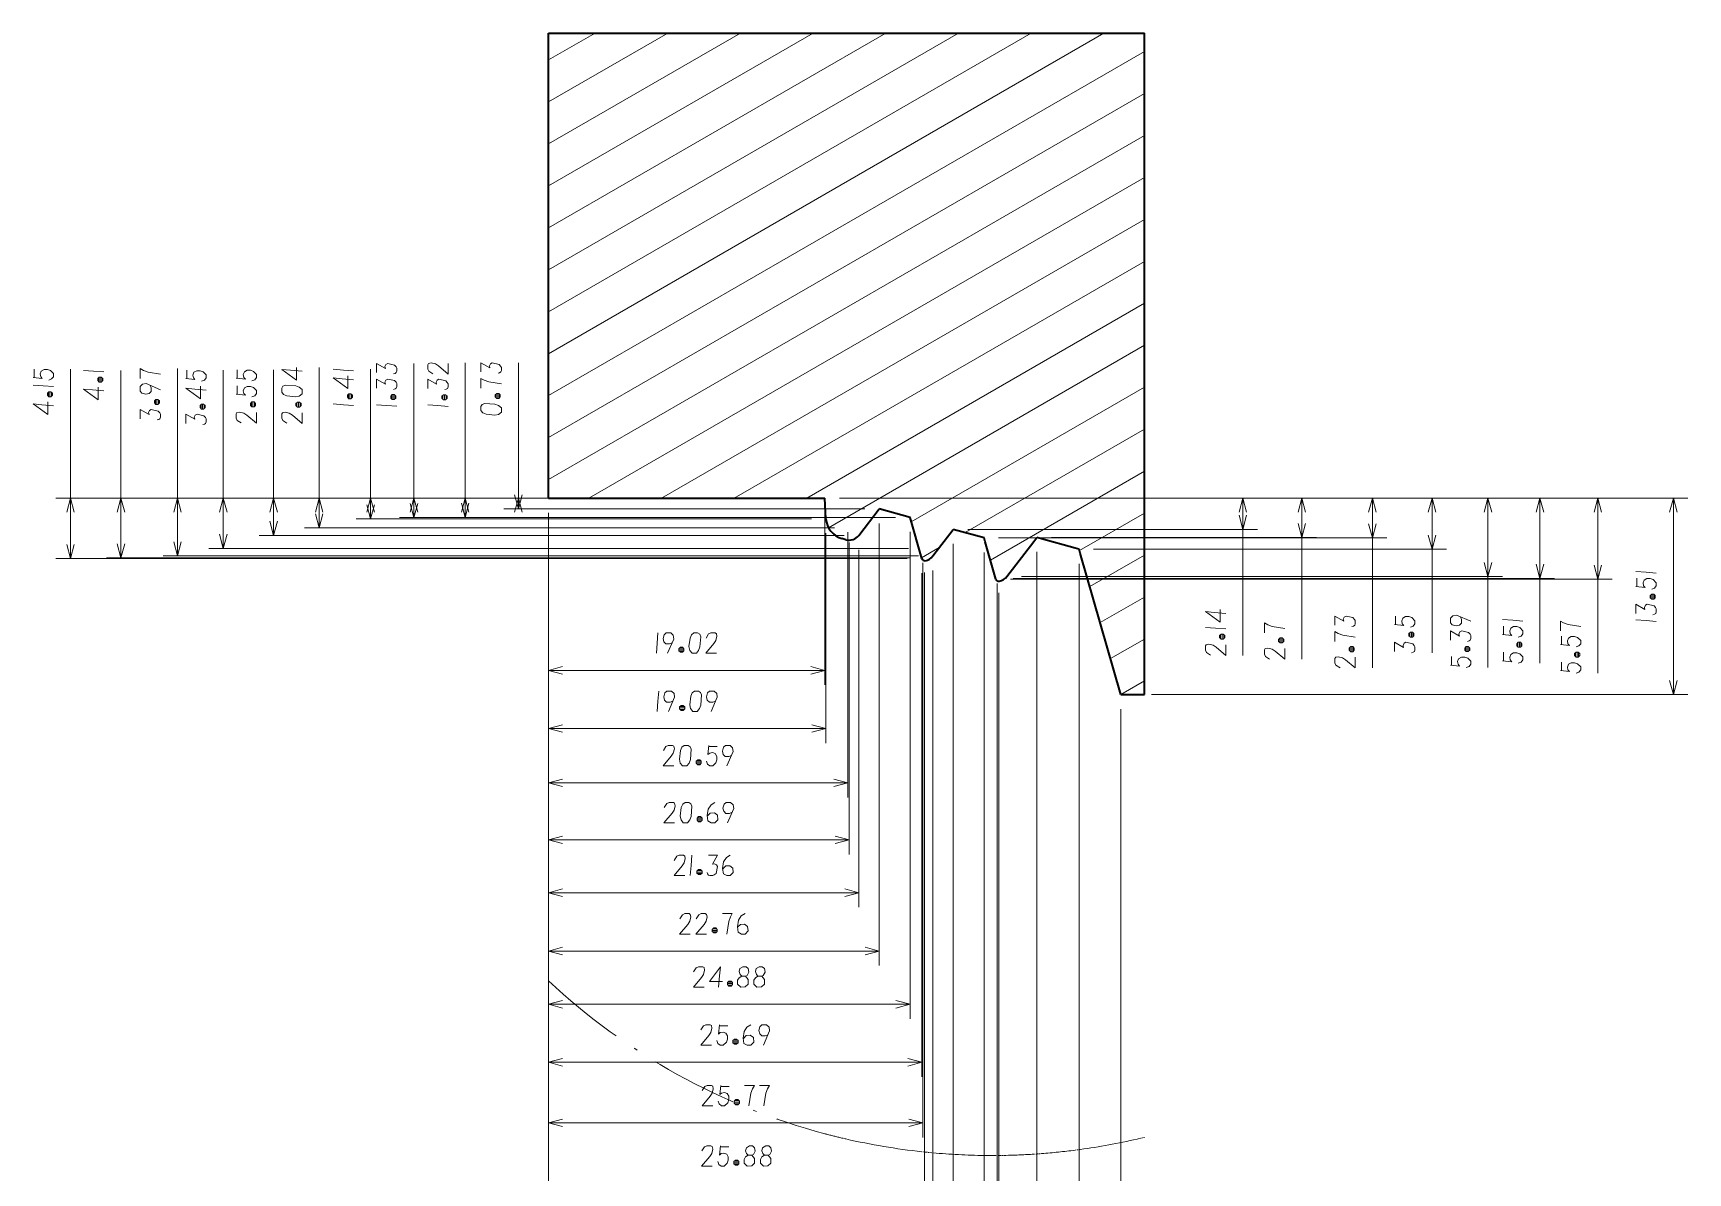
# Model space of a CAD drawing. Extents: x -214 to 8941, y -1198 to 2514.
# Drawn here: x 677.5 to 905.3, y -347.4 to -190.6 of the extents above; entities that cross this region are included whole.
import ezdxf

# ---------------------------------------------------------------- set-up
doc = ezdxf.new("R2010")
doc.units = 0
doc.linetypes.add('DASHDOT', pattern=[18.5, 12, -3, 0.5, -3])

msp = doc.modelspace()

# ---------------------------------------------------------------- linework, layer by layer
at = {"color": 7, "lineweight": 35}
for p, q in [((748.4536, -254.5832), (748.4536, -190.5832)), ((748.4536, -190.5832), (830.4536, -190.5832)), ((830.4536, -281.607), (830.4536, -190.5832)), ((748.4536, -254.5832), (786.4952, -254.5832)), ((786.643, -257.4032), (786.4952, -254.5832)), ((791.1654, -259.6924), (793.9685, -256.0393)), ((798.2042, -257.214), (793.9685, -256.0393)), ((799.8323, -262.892), (798.2042, -257.214)), ((801.3538, -262.5286), (804.1637, -258.8667)), ((808.3998, -260.0415), (804.1637, -258.8667)), ((789.3836, -260.2886), (788.8372, -260.1371)), ((808.5542, -260.5798), (808.3998, -260.0415)), ((810.028, -265.7194), (808.5542, -260.5798)), ((811.549, -265.356), (815.2615, -260.5179)), ((815.2615, -260.5179), (815.6715, -259.9789)), ((816.322, -260.163), (815.6715, -259.9789)), ((820.9276, -261.4402), (816.322, -260.163)), ((821.4673, -261.5899), (820.9276, -261.4402)), ((821.6216, -262.1282), (821.4673, -261.5899)), ((827.2071, -281.607), (821.6216, -262.1282)), ((827.2071, -281.607), (829.4536, -281.607)), ((829.4536, -281.607), (830.4536, -281.607))]:
    msp.add_line(p, q, dxfattribs=at)
at = {"color": 7, "lineweight": 13}
for p, q in [((748.4536, -234.6949), (824.8572, -190.5832)), ((748.4536, -228.9214), (814.8572, -190.5832)), ((748.4536, -223.1478), (804.8572, -190.5832)), ((748.4536, -217.3743), (794.8572, -190.5832)), ((748.4536, -211.6008), (784.8572, -190.5832)), ((748.4536, -205.8273), (774.8572, -190.5832)), ((748.4536, -200.0538), (764.8572, -190.5832)), ((748.4536, -194.2803), (754.8572, -190.5832)), ((748.4536, -240.4684), (830.4536, -193.1256)), ((748.4536, -246.2419), (830.4536, -198.8991)), ((748.4536, -252.0154), (830.4536, -204.6726)), ((754.0059, -254.5832), (830.4536, -210.4461)), ((764.0059, -254.5832), (830.4536, -216.2196)), ((774.0059, -254.5832), (830.4536, -221.9931)), ((784.0059, -254.5832), (830.4536, -227.7666)), ((786.983, -258.6378), (830.4536, -233.5401)), ((682.6804, -262.892), (682.6804, -236.8124)), ((697.4078, -262.5286), (697.4078, -236.7474)), ((716.8907, -258.6697), (716.8907, -236.5858)), ((729.9348, -257.2462), (729.9348, -236.0453)), ((736.9877, -257.214), (736.9877, -235.9628)), ((744.3159, -256.0393), (744.3159, -235.9547)), ((689.6146, -262.7817), (689.6146, -236.9944)), ((703.6974, -261.4815), (703.6974, -236.967)), ((710.6315, -259.6924), (710.6315, -236.9142)), ((723.978, -257.4032), (723.978, -236.8464)), ((798.381, -257.8307), (830.4536, -239.3137)), ((805.8005, -259.3206), (830.4536, -245.0872)), ((809.2737, -263.0889), (830.4536, -250.8607)), ((746.4536, -254.5832), (680.6804, -254.5832)), ((746.4536, -254.5832), (687.6146, -254.5832)), ((746.4536, -254.5832), (695.4078, -254.5832)), ((746.4536, -254.5832), (701.6974, -254.5832)), ((746.4536, -254.5832), (708.6315, -254.5832)), ((746.4536, -254.5832), (714.8907, -254.5832)), ((784.4952, -254.5832), (721.978, -254.5832)), ((745.8948, -254.5832), (727.9348, -254.5832)), ((746.4536, -254.5832), (734.9877, -254.5832)), ((746.4536, -254.5832), (742.3159, -254.5832)), ((788.4952, -254.5832), (846.0015, -254.5832)), ((788.4952, -254.5832), (863.828, -254.5832)), ((788.4952, -254.5832), (894.8497, -254.5832)), ((788.4952, -254.5832), (879.7321, -254.5832)), ((788.4952, -254.5832), (854.1263, -254.5832)), ((788.4952, -254.5832), (872.0422, -254.5832)), ((788.4952, -254.5832), (905.2531, -254.5832)), ((788.4952, -254.5832), (886.8976, -254.5832)), ((844.0015, -276.2101), (844.0015, -254.5832)), ((852.1263, -276.743), (852.1263, -254.5832)), ((861.828, -277.9409), (861.828, -254.5832)), ((870.0422, -275.8423), (870.0422, -254.5832)), ((877.7321, -277.8885), (877.7321, -254.5832)), ((884.8976, -277.2935), (884.8976, -254.5832)), ((892.8497, -278.6575), (892.8497, -254.5832)), ((903.2531, -281.607), (903.2531, -254.5832)), ((787.0802, -257.2462), (727.9348, -257.2462)), ((796.2042, -257.214), (734.9877, -257.214)), ((791.9685, -256.0393), (742.3159, -256.0393)), ((748.4536, -256.5832), (748.4536, -280.2671)), ((748.4536, -256.5832), (748.4536, -288.2745)), ((748.4536, -256.5832), (748.4536, -295.754)), ((748.4536, -256.5832), (748.4536, -303.5887)), ((748.4536, -256.5832), (748.4536, -310.8659)), ((748.4536, -256.5832), (748.4536, -318.8958)), ((748.4536, -256.5832), (748.4536, -326.2111)), ((748.4536, -256.5832), (748.4536, -334.2022)), ((748.4536, -256.5832), (748.4536, -350.8517)), ((748.4536, -256.5832), (748.4536, -342.5269)), ((748.4536, -256.5832), (748.4536, -359.8423)), ((748.4536, -256.5832), (748.4536, -369.9777)), ((748.4536, -256.5832), (748.4536, -379.4067)), ((748.4536, -256.5832), (748.4536, -395.9084)), ((748.4536, -256.5832), (748.4536, -388.8293)), ((748.4536, -256.5832), (748.4536, -404.3147)), ((748.4536, -256.5832), (748.4536, -412.4839)), ((748.4536, -256.5832), (748.4536, -421.1138)), ((748.4536, -256.5832), (748.4536, -429.3653)), ((786.4952, -256.5832), (786.4952, -280.2671)), ((821.5245, -261.7894), (830.4536, -256.6342)), ((787.8325, -258.6697), (714.8907, -258.6697)), ((784.643, -257.4032), (721.978, -257.4032)), ((786.643, -259.4032), (786.643, -288.2745)), ((789.6389, -259.2462), (789.6389, -295.754)), ((793.9685, -258.0393), (793.9685, -318.8958)), ((798.2042, -259.214), (798.2042, -326.2111)), ((806.1637, -258.8667), (846.0015, -258.8667)), ((797.9893, -261.4815), (701.6974, -261.4815)), ((789.1654, -259.6924), (708.6315, -259.6924)), ((789.8325, -260.6697), (789.8325, -303.5887)), ((791.1654, -261.6924), (791.1654, -310.8659)), ((799.8015, -262.7841), (802.2365, -261.3783)), ((804.1637, -260.8667), (804.1637, -369.9777)), ((810.3998, -260.0415), (863.828, -260.0415)), ((817.6715, -259.9789), (854.1263, -259.9789)), ((823.4673, -261.5899), (872.0422, -261.5899)), ((797.8323, -262.892), (680.6804, -262.892)), ((798.2169, -262.7817), (687.6146, -262.7817)), ((799.3538, -262.5286), (695.4078, -262.5286)), ((799.9893, -263.4815), (799.9893, -342.5269)), ((808.3998, -262.0415), (808.3998, -379.4067)), ((815.6715, -261.9789), (815.6715, -412.4839)), ((821.4673, -263.5899), (821.4673, -421.1138)), ((822.9449, -266.7428), (830.4536, -262.4077)), ((799.8323, -264.892), (799.8323, -334.2022)), ((800.2169, -264.7817), (800.2169, -350.8517)), ((801.3538, -264.5286), (801.3538, -359.8423)), ((810.1844, -266.309), (810.1844, -388.8293)), ((810.1844, -266.309), (810.1844, -404.3147)), ((812.028, -265.7194), (894.8497, -265.7194)), ((812.4125, -265.6091), (886.8976, -265.6091)), ((813.549, -265.356), (879.7321, -265.356)), ((810.4125, -267.6091), (810.4125, -395.9084)), ((824.3652, -271.6963), (830.4536, -268.1812)), ((825.7856, -276.6497), (830.4536, -273.9547)), ((748.4536, -278.2671), (786.4952, -278.2671)), ((827.206, -281.6031), (830.4536, -279.7282)), ((831.4536, -281.607), (905.2531, -281.607)), ((827.2071, -283.607), (827.2071, -429.3653)), ((748.4536, -286.2745), (786.643, -286.2745)), ((748.4536, -293.754), (789.6389, -293.754)), ((748.4536, -301.5887), (789.8325, -301.5887)), ((748.4536, -308.8659), (791.1654, -308.8659)), ((748.4536, -316.8958), (793.9685, -316.8958)), ((748.4536, -324.2111), (798.2042, -324.2111)), ((748.4536, -332.2022), (799.8323, -332.2022)), ((748.4536, -340.5269), (799.9893, -340.5269))]:
    msp.add_line(p, q, dxfattribs=at)
at = {"color": 7, "linetype": 'DASHDOT', "lineweight": 13, "ltscale": 0.003821}
msp.add_line((786.4952, -342.0292), (786.643, -342.0683), dxfattribs=at)
at = {"color": 7, "linetype": 'DASHDOT', "lineweight": 13, "ltscale": 0.014029}
msp.add_line((788.8372, -342.6175), (789.3836, -342.7451), dxfattribs=at)
at = {"color": 7, "linetype": 'DASHDOT', "lineweight": 13, "ltscale": 0.025684}
msp.add_line((829.4536, -342.7612), (830.4536, -342.5257), dxfattribs=at)
at = {"color": 7, "linetype": 'DASHDOT', "lineweight": 13, "ltscale": 0.0114}
msp.add_line((800.2858, -344.5548), (799.8323, -344.5069), dxfattribs=at)
at = {"color": 7, "linetype": 'DASHDOT', "lineweight": 13, "ltscale": 0.026825}
msp.add_line((800.2858, -344.5548), (801.3538, -344.6584), dxfattribs=at)
at = {"color": 7, "linetype": 'DASHDOT', "lineweight": 13, "ltscale": 0.003859}
msp.add_line((808.3998, -345.0197), (808.5542, -345.0214), dxfattribs=at)
at = {"color": 7, "linetype": 'DASHDOT', "lineweight": 13, "ltscale": 0.011341}
msp.add_line((810.4816, -345.02), (810.028, -345.0241), dxfattribs=at)
at = {"color": 7, "linetype": 'DASHDOT', "lineweight": 13, "ltscale": 0.02669}
msp.add_line((810.4816, -345.02), (811.549, -345.0014), dxfattribs=at)
at = {"color": 7, "linetype": 'DASHDOT', "lineweight": 13, "ltscale": 0.010274}
msp.add_line((815.6715, -344.8095), (815.2615, -344.8372), dxfattribs=at)
at = {"color": 7, "linetype": 'DASHDOT', "lineweight": 13, "ltscale": 0.016306}
msp.add_line((815.6715, -344.8095), (816.322, -344.7618), dxfattribs=at)
at = {"color": 7, "linetype": 'DASHDOT', "lineweight": 13, "ltscale": 0.01361}
msp.add_line((820.9276, -344.2869), (821.4673, -344.2154), dxfattribs=at)
at = {"color": 7, "linetype": 'DASHDOT', "lineweight": 13, "ltscale": 0.003895}
msp.add_line((821.4673, -344.2154), (821.6216, -344.1943), dxfattribs=at)
at = {"color": 7, "lineweight": 13}
for points in [[(677.6704, -237.9674), (677.6704, -236.8124)], [(695.0579, -237.5174), (693.3428, -237.2374), (692.7128, -236.9924), (692.2578, -236.7474), (692.2578, -238.1124)], [(714.5407, -237.1108), (712.9657, -236.9709), (711.7407, -236.8658), (713.7707, -238.3358), (713.7707, -236.5858)], [(727.1298, -237.4802), (727.3398, -237.4102), (727.5148, -237.3052), (727.5848, -237.0952), (727.5848, -236.6752), (727.4797, -236.5002), (727.2698, -236.2552), (726.3248, -236.0452), (726.0798, -236.1852), (725.9398, -236.4652), (726.0098, -236.7452), (724.7847, -236.0452), (724.7847, -237.3052)], [(734.6377, -236.0328), (734.6377, -237.5028), (733.3077, -236.3828), (732.8877, -236.1028), (732.2927, -235.9628), (731.9427, -236.0328), (731.8376, -236.2078), (731.8376, -236.8028), (731.9777, -237.1178), (732.5377, -237.4678)], [(741.5109, -237.3897), (741.7209, -237.3197), (741.8959, -237.2147), (741.9659, -237.0047), (741.9659, -236.5847), (741.8608, -236.4097), (741.6509, -236.1647), (740.7059, -235.9547), (740.4609, -236.0947), (740.3209, -236.3747), (740.3909, -236.6547), (739.1658, -235.9547), (739.1658, -237.2147)], [(679.7004, -238.3174), (680.0854, -238.1774), (680.3304, -237.8624), (680.3304, -237.4424), (679.9104, -237.0224), (679.4904, -236.8824), (679.0354, -236.8824), (678.6504, -237.0924), (678.5104, -237.4774), (678.5804, -237.8624), (678.7904, -238.1074), (677.5304, -237.9674)], [(677.5304, -239.0174), (678.9304, -239.1224), (680.3304, -239.2274)], [(684.4645, -236.9944), (685.8646, -237.0994), (687.2646, -237.2044)], [(686.5646, -238.5344), (686.5646, -237.9744)], [(686.7745, -237.9044), (686.7745, -238.6044)], [(686.9846, -238.5344), (686.9846, -237.9744)], [(693.6229, -239.0224), (693.7628, -239.4074), (693.7628, -239.8974), (693.4828, -240.1774), (693.0278, -240.2824), (692.5028, -240.1424), (692.2578, -239.8624), (692.2578, -239.2324), (692.5728, -238.8824), (693.0978, -238.8124), (695.0579, -239.6524)], [(700.7174, -238.472), (701.1024, -238.332), (701.3474, -238.017), (701.3474, -237.597), (700.9274, -237.177), (700.5074, -237.037), (700.0524, -237.037), (699.6674, -237.247), (699.5274, -237.632), (699.5974, -238.017), (699.8074, -238.262), (698.5474, -238.122)], [(698.6874, -238.122), (698.6874, -236.967)], [(707.6516, -238.4192), (708.0365, -238.2792), (708.2816, -237.9642), (708.2816, -237.5442), (707.8615, -237.1242), (707.4415, -236.9842), (706.9865, -236.9842), (706.6016, -237.1942), (706.4615, -237.5792), (706.5316, -237.9642), (706.7415, -238.2092), (705.4815, -238.0692)], [(705.6215, -238.0692), (705.6215, -236.9142)], [(718.8279, -236.8463), (720.228, -236.9513), (721.628, -237.0563)], [(721.628, -238.2813), (720.053, -238.1414), (718.8279, -238.0363), (720.858, -239.5063), (720.858, -237.7563)], [(727.1298, -239.6152), (727.3398, -239.5453), (727.5148, -239.4402), (727.5848, -239.2303), (727.5848, -238.8102), (727.4797, -238.6353), (727.2698, -238.3903), (726.3248, -238.1802), (726.0798, -238.3203), (725.9398, -238.6003), (726.0098, -238.8802), (724.7847, -238.1802), (724.7847, -239.4402)], [(734.1827, -239.6378), (734.3927, -239.5678), (734.5677, -239.4628), (734.6377, -239.2528), (734.6377, -238.8328), (734.5327, -238.6578), (734.3227, -238.4128), (733.3777, -238.2028), (733.1327, -238.3428), (732.9927, -238.6228), (733.0627, -238.9028), (731.8376, -238.2028), (731.8376, -239.4628)], [(741.9659, -238.8597), (740.2509, -238.5797), (739.6208, -238.3347), (739.1658, -238.0897), (739.1658, -239.4547)], [(680.3304, -241.8524), (678.7554, -241.7124), (677.5304, -241.6074), (679.5604, -243.0774), (679.5604, -241.3274)], [(679.6304, -240.5574), (679.6304, -239.9974)], [(679.8405, -239.9274), (679.8405, -240.6274)], [(680.0504, -240.5574), (680.0504, -239.9974)], [(687.2646, -239.8294), (685.6896, -239.6894), (684.4645, -239.5844), (686.4946, -241.0544), (686.4946, -239.3044)], [(694.3578, -241.6124), (694.3578, -241.0524)], [(694.5678, -240.9824), (694.5678, -241.6824)], [(694.7778, -241.6124), (694.7778, -241.0524)], [(701.3474, -239.697), (699.7724, -239.557), (698.5474, -239.452), (700.5774, -240.922), (700.5774, -239.172)], [(707.6516, -240.6242), (708.0365, -240.4842), (708.2816, -240.1692), (708.2816, -239.7492), (707.8615, -239.3292), (707.4415, -239.1892), (706.9865, -239.1892), (706.6016, -239.3992), (706.4615, -239.7842), (706.5316, -240.1692), (706.7415, -240.4142), (705.4815, -240.2742)], [(705.6215, -240.2742), (705.6215, -239.1192)], [(707.7915, -241.3242), (707.7915, -242.0242)], [(714.0507, -241.3459), (714.0507, -242.0459)], [(720.928, -240.8363), (720.928, -240.2763)], [(721.1379, -240.2063), (721.1379, -240.9063)], [(721.348, -240.8363), (721.348, -240.2763)], [(726.8848, -240.9453), (726.8848, -240.3853)], [(727.0947, -240.3152), (727.0947, -241.0153)], [(727.3047, -240.9453), (727.3047, -240.3853)], [(733.9377, -240.9678), (733.9377, -240.4078)], [(734.1476, -240.3378), (734.1476, -241.0378)], [(734.3577, -240.9678), (734.3577, -240.4078)], [(741.2659, -240.7847), (741.2659, -240.2247)], [(741.4758, -240.1547), (741.4758, -240.8547)], [(741.6859, -240.7847), (741.6859, -240.2247)], [(694.6028, -243.8174), (694.8129, -243.7474), (694.9879, -243.6424), (695.0579, -243.4324), (695.0579, -243.0124), (694.9528, -242.8374), (694.7429, -242.5924), (693.7979, -242.3824), (693.5529, -242.5224), (693.4128, -242.8024), (693.4828, -243.0824), (692.2578, -242.3824), (692.2578, -243.6424)], [(700.8924, -244.457), (701.1024, -244.387), (701.2774, -244.282), (701.3474, -244.072), (701.3474, -243.652), (701.2424, -243.477), (701.0324, -243.232), (700.0874, -243.022), (699.8424, -243.162), (699.7024, -243.442), (699.7724, -243.722), (698.5474, -243.022), (698.5474, -244.282)], [(700.6474, -242.252), (700.6474, -241.692)], [(700.8574, -241.622), (700.8574, -242.322)], [(701.0674, -242.252), (701.0674, -241.692)], [(708.2816, -242.7942), (708.2816, -244.2642), (706.9515, -243.1442), (706.5316, -242.8642), (705.9365, -242.7242), (705.5865, -242.7942), (705.4815, -242.9692), (705.4815, -243.5642), (705.6215, -243.8792), (706.1815, -244.2292)], [(707.5815, -241.9542), (707.5815, -241.3942)], [(708.0015, -241.9542), (708.0015, -241.3942)], [(714.5407, -242.8159), (714.5407, -244.2859), (713.2107, -243.1659), (712.7907, -242.8859), (712.1957, -242.7459), (711.8457, -242.8159), (711.7407, -242.9909), (711.7407, -243.5859), (711.8807, -243.9009), (712.4407, -244.2509)], [(713.8407, -241.9759), (713.8407, -241.4159)], [(714.2607, -241.9759), (714.2607, -241.4159)], [(718.8279, -241.6064), (720.228, -241.7113), (721.628, -241.8163)], [(724.7847, -241.7153), (726.1848, -241.8203), (727.5848, -241.9253)], [(731.8376, -241.7378), (733.2377, -241.8428), (734.6377, -241.9478)], [(683.1981, -256.515), (682.6804, -254.5832), (682.1628, -256.515)], [(690.1322, -256.515), (689.6146, -254.5832), (689.0969, -256.515)], [(697.9255, -256.515), (697.4078, -254.5832), (696.8902, -256.515)], [(704.215, -256.515), (703.6974, -254.5832), (703.1797, -256.515)], [(711.1492, -256.515), (710.6315, -254.5832), (710.1139, -256.515)], [(717.4083, -256.515), (716.8907, -254.5832), (716.373, -256.515)], [(724.4956, -256.515), (723.978, -254.5832), (723.4603, -256.515)], [(730.4524, -256.515), (729.9348, -254.5832), (729.4171, -256.515)], [(737.5053, -256.515), (736.9877, -254.5832), (736.47, -256.515)], [(743.7982, -254.1075), (744.3159, -256.0393), (744.8335, -254.1075)], [(744.8335, -256.515), (744.3159, -254.5832), (743.7982, -256.515)], [(844.5191, -256.515), (844.0015, -254.5832), (843.4838, -256.515)], [(852.6439, -256.515), (852.1263, -254.5832), (851.6086, -256.515)], [(862.3456, -256.515), (861.828, -254.5832), (861.3104, -256.515)], [(870.5598, -256.515), (870.0422, -254.5832), (869.5245, -256.515)], [(878.2497, -256.515), (877.7321, -254.5832), (877.2144, -256.515)], [(885.4153, -256.515), (884.8976, -254.5832), (884.38, -256.515)], [(893.3673, -256.515), (892.8497, -254.5832), (892.332, -256.515)], [(903.7707, -256.515), (903.2531, -254.5832), (902.7354, -256.515)], [(716.373, -256.7378), (716.8907, -258.6697), (717.4083, -256.7378)], [(723.4603, -255.4713), (723.978, -257.4032), (724.4956, -255.4713)], [(729.4171, -255.3143), (729.9348, -257.2462), (730.4524, -255.3143)], [(736.47, -255.2821), (736.9877, -257.214), (737.5053, -255.2821)], [(843.4838, -256.9348), (844.0015, -258.8667), (844.5191, -256.9348)], [(703.1797, -259.5497), (703.6974, -261.4815), (704.215, -259.5497)], [(710.1139, -257.7606), (710.6315, -259.6924), (711.1492, -257.7606)], [(851.6086, -258.0471), (852.1263, -259.9789), (852.6439, -258.0471)], [(861.3104, -258.1096), (861.828, -260.0415), (862.3456, -258.1096)], [(682.1628, -260.9601), (682.6804, -262.892), (683.1981, -260.9601)], [(689.0969, -260.8499), (689.6146, -262.7817), (690.1322, -260.8499)], [(696.8902, -260.5967), (697.4078, -262.5286), (697.9255, -260.5967)], [(869.5245, -259.6581), (870.0422, -261.5899), (870.5598, -259.6581)], [(877.2144, -263.4242), (877.7321, -265.356), (878.2497, -263.4242)], [(884.38, -263.6773), (884.8976, -265.6091), (885.4153, -263.6773)], [(892.332, -263.7875), (892.8497, -265.7194), (893.3673, -263.7875)], [(898.103, -264.6651), (899.5031, -264.7701), (900.9031, -264.8751)], [(900.2731, -267.0801), (900.6581, -266.9401), (900.9031, -266.6251), (900.9031, -266.2051), (900.483, -265.7851), (900.063, -265.6451), (899.608, -265.6451), (899.223, -265.8551), (899.0831, -266.2401), (899.1531, -266.6251), (899.363, -266.8701), (898.103, -266.7301)], [(898.243, -266.7301), (898.243, -265.5751)], [(900.2031, -268.4101), (900.2031, -267.8501)], [(900.4131, -267.7801), (900.4131, -268.4801)], [(900.623, -268.4101), (900.623, -267.8501)], [(841.6515, -270.4352), (840.0765, -270.2952), (838.8514, -270.1902), (840.8815, -271.6602), (840.8815, -269.9102)], [(859.023, -272.2359), (859.233, -272.166), (859.408, -272.0609), (859.478, -271.851), (859.478, -271.4309), (859.373, -271.256), (859.163, -271.011), (858.218, -270.8009), (857.973, -270.9409), (857.833, -271.2209), (857.903, -271.5009), (856.678, -270.8009), (856.678, -272.0609)], [(867.0622, -272.3073), (867.4471, -272.1673), (867.6922, -271.8523), (867.6922, -271.4323), (867.2722, -271.0123), (866.8522, -270.8723), (866.3972, -270.8723), (866.0122, -271.0823), (865.8722, -271.4673), (865.9422, -271.8523), (866.1522, -272.0973), (864.8922, -271.9573)], [(865.0322, -271.9573), (865.0322, -270.8023)], [(873.947, -270.8885), (874.087, -271.2736), (874.087, -271.7635), (873.8071, -272.0435), (873.3521, -272.1486), (872.827, -272.0085), (872.582, -271.7285), (872.582, -271.0985), (872.897, -270.7485), (873.4221, -270.6786), (875.3821, -271.5186)], [(900.4481, -270.6151), (900.6581, -270.5451), (900.8331, -270.4401), (900.9031, -270.2301), (900.9031, -269.8101), (900.798, -269.6351), (900.5881, -269.3901), (899.6431, -269.1801), (899.3981, -269.3201), (899.2581, -269.6001), (899.3281, -269.8801), (898.103, -269.1801), (898.103, -270.4401)], [(763.5194, -273.1171), (763.4144, -274.5171), (763.3094, -275.9171)], [(765.4794, -274.4821), (765.0944, -274.6221), (764.6044, -274.6221), (764.3244, -274.3421), (764.2194, -273.8871), (764.3594, -273.3621), (764.6394, -273.1171), (765.2694, -273.1171), (765.6194, -273.4321), (765.6894, -273.9571), (764.8494, -275.9171)], [(771.5694, -275.9171), (770.0994, -275.9171), (771.2194, -274.5871), (771.4994, -274.1671), (771.6394, -273.5721), (771.5694, -273.2221), (771.3944, -273.1171), (770.7994, -273.1171), (770.4844, -273.2571), (770.1344, -273.8171)], [(838.8514, -272.3602), (840.2515, -272.4651), (841.6515, -272.5702)], [(849.7763, -272.508), (848.0613, -272.228), (847.4313, -271.983), (846.9763, -271.738), (846.9763, -273.103)], [(859.478, -273.706), (857.763, -273.426), (857.133, -273.1809), (856.678, -272.9359), (856.678, -274.301)], [(866.9922, -273.6373), (866.9922, -273.0773)], [(867.2021, -273.0073), (867.2021, -273.7073)], [(867.4122, -273.6373), (867.4122, -273.0773)], [(874.9271, -274.2835), (875.1371, -274.2136), (875.3121, -274.1086), (875.3821, -273.8986), (875.3821, -273.4785), (875.277, -273.3036), (875.0671, -273.0586), (874.1221, -272.8485), (873.8771, -272.9886), (873.7371, -273.2686), (873.8071, -273.5486), (872.582, -272.8485), (872.582, -274.1086)], [(879.7477, -271.2736), (881.1476, -271.3785), (882.5476, -271.4836)], [(881.9177, -273.6885), (882.3026, -273.5486), (882.5476, -273.2336), (882.5476, -272.8135), (882.1276, -272.3936), (881.7076, -272.2535), (881.2526, -272.2535), (880.8677, -272.4636), (880.7277, -272.8485), (880.7976, -273.2336), (881.0076, -273.4785), (879.7477, -273.3386)], [(879.8876, -273.3386), (879.8876, -272.1836)], [(890.4996, -272.2525), (888.7847, -271.9725), (888.1547, -271.7275), (887.6997, -271.4825), (887.6997, -272.8475)], [(898.103, -271.3151), (899.5031, -271.4201), (900.9031, -271.5251)], [(767.0894, -275.4271), (766.3894, -275.4271)], [(766.4594, -275.2171), (767.0194, -275.2171)], [(841.6515, -274.7401), (841.6515, -276.2101), (840.3215, -275.0901), (839.9015, -274.8102), (839.3065, -274.6702), (838.9565, -274.7401), (838.8514, -274.9152), (838.8514, -275.5102), (838.9915, -275.8252), (839.5515, -276.1751)], [(840.9515, -273.9001), (840.9515, -273.3401)], [(841.1615, -273.2701), (841.1615, -273.9702)], [(841.3715, -273.9001), (841.3715, -273.3401)], [(849.7763, -275.273), (849.7763, -276.743), (848.4463, -275.623), (848.0263, -275.343), (847.4313, -275.203), (847.0813, -275.273), (846.9763, -275.448), (846.9763, -276.043), (847.1163, -276.358), (847.6763, -276.708)], [(849.0763, -274.433), (849.0763, -273.873)], [(849.2863, -273.803), (849.2863, -274.503)], [(849.4963, -274.433), (849.4963, -273.873)], [(858.778, -275.631), (858.778, -275.071)], [(858.988, -275.0009), (858.988, -275.701)], [(859.198, -275.631), (859.198, -275.071)], [(867.2372, -275.8423), (867.4471, -275.7723), (867.6222, -275.6673), (867.6922, -275.4573), (867.6922, -275.0373), (867.5872, -274.8623), (867.3772, -274.6173), (866.4322, -274.4073), (866.1872, -274.5473), (866.0472, -274.8273), (866.1172, -275.1073), (864.8922, -274.4073), (864.8922, -275.6673)], [(874.6821, -275.6136), (874.6821, -275.0536)], [(874.8921, -274.9836), (874.8921, -275.6836)], [(875.1021, -275.6136), (875.1021, -275.0536)], [(881.8477, -275.0186), (881.8477, -274.4586)], [(882.0576, -274.3885), (882.0576, -275.0886)], [(882.2676, -275.0186), (882.2676, -274.4586)], [(889.8697, -275.0525), (890.2546, -274.9125), (890.4996, -274.5975), (890.4996, -274.1775), (890.0797, -273.7575), (889.6597, -273.6175), (889.2047, -273.6175), (888.8197, -273.8275), (888.6797, -274.2125), (888.7496, -274.5975), (888.9597, -274.8425), (887.6997, -274.7025)], [(887.8397, -274.7025), (887.8397, -273.5475)], [(750.3854, -277.7495), (748.4536, -278.2671), (750.3854, -278.7847)], [(766.4594, -275.6371), (767.0194, -275.6371)], [(784.5634, -278.7847), (786.4952, -278.2671), (784.5634, -277.7495)], [(859.478, -276.4709), (859.478, -277.9409), (858.148, -276.821), (857.728, -276.541), (857.133, -276.401), (856.783, -276.4709), (856.678, -276.646), (856.678, -277.241), (856.818, -277.556), (857.378, -277.9059)], [(874.7521, -277.8885), (875.1371, -277.7486), (875.3821, -277.4336), (875.3821, -277.0135), (874.962, -276.5936), (874.5421, -276.4536), (874.087, -276.4536), (873.702, -276.6636), (873.5621, -277.0486), (873.6321, -277.4336), (873.842, -277.6786), (872.582, -277.5386)], [(872.722, -277.5386), (872.722, -276.3836)], [(881.9177, -277.2935), (882.3026, -277.1536), (882.5476, -276.8386), (882.5476, -276.4185), (882.1276, -275.9986), (881.7076, -275.8586), (881.2526, -275.8586), (880.8677, -276.0686), (880.7277, -276.4536), (880.7976, -276.8386), (881.0076, -277.0836), (879.7477, -276.9436)], [(879.8876, -276.9436), (879.8876, -275.7886)], [(889.8697, -278.6575), (890.2546, -278.5175), (890.4996, -278.2025), (890.4996, -277.7825), (890.0797, -277.3625), (889.6597, -277.2225), (889.2047, -277.2225), (888.8197, -277.4325), (888.6797, -277.8175), (888.7496, -278.2025), (888.9597, -278.4475), (887.6997, -278.3075)], [(887.8397, -278.3075), (887.8397, -277.1525)], [(889.7997, -276.3825), (889.7997, -275.8225)], [(890.0096, -275.7525), (890.0096, -276.4525)], [(890.2197, -276.3825), (890.2197, -275.8225)], [(902.7354, -279.6752), (903.2531, -281.607), (903.7707, -279.6752)], [(763.6283, -281.1245), (763.5233, -282.5245), (763.4183, -283.9245)], [(765.5883, -282.4895), (765.2033, -282.6295), (764.7133, -282.6295), (764.4333, -282.3495), (764.3283, -281.8945), (764.4683, -281.3695), (764.7483, -281.1245), (765.3783, -281.1245), (765.7283, -281.4395), (765.7983, -281.9645), (764.9583, -283.9245)], [(771.4683, -282.4895), (771.0833, -282.6295), (770.5933, -282.6295), (770.3133, -282.3495), (770.2083, -281.8945), (770.3483, -281.3695), (770.6283, -281.1245), (771.2583, -281.1245), (771.6083, -281.4395), (771.6783, -281.9645), (770.8383, -283.9245)], [(767.1983, -283.4345), (766.4983, -283.4345)], [(766.5683, -283.2245), (767.1283, -283.2245)], [(766.5683, -283.6445), (767.1283, -283.6445)], [(750.3854, -285.7569), (748.4536, -286.2745), (750.3854, -286.7922)], [(784.7112, -286.7922), (786.643, -286.2745), (784.7112, -285.7569)], [(765.7037, -291.404), (764.2337, -291.404), (765.3537, -290.074), (765.6337, -289.654), (765.7737, -289.059), (765.7037, -288.709), (765.5287, -288.604), (764.9337, -288.604), (764.6187, -288.744), (764.2687, -289.304)], [(770.1837, -290.774), (770.3237, -291.159), (770.6387, -291.404), (771.0587, -291.404), (771.4787, -290.984), (771.6187, -290.564), (771.6187, -290.109), (771.4088, -289.724), (771.0237, -289.584), (770.6387, -289.654), (770.3937, -289.864), (770.5338, -288.604)], [(770.5338, -288.744), (771.6887, -288.744)], [(773.6487, -289.969), (773.2637, -290.109), (772.7737, -290.109), (772.4937, -289.829), (772.3887, -289.374), (772.5287, -288.849), (772.8087, -288.604), (773.4387, -288.604), (773.7887, -288.919), (773.8587, -289.444), (773.0187, -291.404)], [(769.4837, -290.914), (768.7838, -290.914)], [(768.8537, -290.704), (769.4137, -290.704)], [(768.8537, -291.124), (769.4137, -291.124)], [(750.3854, -293.2364), (748.4536, -293.754), (750.3854, -294.2716)], [(787.707, -294.2716), (789.6389, -293.754), (787.707, -293.2364)], [(765.8181, -299.2387), (764.348, -299.2387), (765.4681, -297.9087), (765.748, -297.4887), (765.8881, -296.8937), (765.8181, -296.5437), (765.6431, -296.4387), (765.048, -296.4387), (764.733, -296.5787), (764.3831, -297.1387)], [(771.348, -296.4387), (770.8231, -296.7537), (770.438, -297.3487), (770.298, -298.2587), (770.4031, -298.9937), (770.858, -299.2387), (771.348, -299.2387), (771.7681, -298.8187), (771.6981, -298.1887), (771.2781, -297.8737), (770.718, -297.9087), (770.3331, -298.2937)], [(773.728, -297.8037), (773.343, -297.9437), (772.853, -297.9437), (772.5731, -297.6637), (772.468, -297.2087), (772.608, -296.6837), (772.8881, -296.4387), (773.5181, -296.4387), (773.868, -296.7537), (773.938, -297.2787), (773.098, -299.2387)], [(769.598, -298.7487), (768.8981, -298.7487)], [(768.968, -298.5387), (769.5281, -298.5387)], [(768.968, -298.9587), (769.5281, -298.9587)], [(750.3854, -301.0711), (748.4536, -301.5887), (750.3854, -302.1064)], [(787.9007, -302.1064), (789.8325, -301.5887), (787.9007, -301.0711)], [(767.202, -306.5159), (765.732, -306.5159), (766.852, -305.1859), (767.132, -304.7659), (767.272, -304.1709), (767.202, -303.8209), (767.027, -303.7159), (766.4319, -303.7159), (766.1169, -303.8559), (765.767, -304.4159)], [(768.1819, -303.7159), (768.077, -305.1159), (767.972, -306.5159)], [(770.282, -306.0609), (770.352, -306.2709), (770.457, -306.4459), (770.667, -306.5159), (771.087, -306.5159), (771.262, -306.4109), (771.507, -306.2009), (771.717, -305.2559), (771.577, -305.0109), (771.297, -304.8709), (771.017, -304.9409), (771.717, -303.7159), (770.457, -303.7159)], [(773.467, -303.7159), (772.942, -304.0309), (772.5569, -304.6259), (772.417, -305.5359), (772.522, -306.2709), (772.977, -306.5159), (773.467, -306.5159), (773.887, -306.0959), (773.817, -305.4659), (773.397, -305.1509), (772.837, -305.1859), (772.452, -305.5709)], [(769.582, -306.0259), (768.882, -306.0259)], [(768.952, -305.8159), (769.512, -305.8159)], [(768.952, -306.2359), (769.512, -306.2359)], [(750.3854, -308.3483), (748.4536, -308.8659), (750.3854, -309.3835)], [(789.2335, -309.3835), (791.1654, -308.8659), (789.2335, -308.3483)], [(767.9735, -314.5458), (766.5035, -314.5458), (767.6235, -313.2158), (767.9035, -312.7958), (768.0435, -312.2008), (767.9735, -311.8508), (767.7985, -311.7458), (767.2036, -311.7458), (766.8885, -311.8858), (766.5385, -312.4458)], [(770.2135, -314.5458), (768.7435, -314.5458), (769.8635, -313.2158), (770.1436, -312.7958), (770.2835, -312.2008), (770.2135, -311.8508), (770.0385, -311.7458), (769.4435, -311.7458), (769.1285, -311.8858), (768.7785, -312.4458)], [(772.9785, -314.5458), (773.2585, -312.8308), (773.5035, -312.2008), (773.7485, -311.7458), (772.3835, -311.7458)], [(775.4985, -311.7458), (774.9735, -312.0608), (774.5885, -312.6558), (774.4485, -313.5658), (774.5535, -314.3008), (775.0085, -314.5458), (775.4985, -314.5458), (775.9185, -314.1258), (775.8485, -313.4958), (775.4285, -313.1808), (774.8685, -313.2158), (774.4835, -313.6008)], [(771.6835, -314.0558), (770.9835, -314.0558)], [(771.0535, -313.8458), (771.6135, -313.8458)], [(750.3854, -316.3782), (748.4536, -316.8958), (750.3854, -317.4135)], [(771.0535, -314.2658), (771.6135, -314.2658)], [(792.0366, -317.4135), (793.9685, -316.8958), (792.0366, -316.3782)], [(769.8639, -321.8611), (768.3939, -321.8611), (769.5139, -320.5311), (769.7939, -320.1111), (769.9339, -319.5161), (769.8639, -319.166), (769.6889, -319.0611), (769.0939, -319.0611), (768.7789, -319.201), (768.4289, -319.761)], [(771.8589, -321.8611), (771.9989, -320.2861), (772.1039, -319.0611), (770.6339, -321.0911), (772.3839, -321.0911)], [(775.5689, -320.356), (775.7789, -320.2511), (776.0239, -319.7961), (775.9189, -319.3061), (775.6389, -319.0611), (775.2189, -319.0611), (774.7989, -319.3061), (774.6939, -319.7261), (774.8339, -320.1111), (775.0439, -320.356)], [(777.8089, -320.356), (778.0189, -320.2511), (778.2639, -319.7961), (778.1589, -319.3061), (777.8789, -319.0611), (777.4589, -319.0611), (777.0389, -319.3061), (776.9339, -319.7261), (777.0739, -320.1111), (777.2839, -320.356)], [(773.7839, -321.3711), (773.0839, -321.3711)], [(773.1539, -321.1611), (773.7139, -321.1611)], [(773.1539, -321.5811), (773.7139, -321.5811)], [(750.3854, -323.6935), (748.4536, -324.2111), (750.3854, -324.7287)], [(796.2723, -324.7287), (798.2042, -324.2111), (796.2723, -323.6935)], [(770.8705, -329.8522), (769.4005, -329.8522), (770.5204, -328.5222), (770.8005, -328.1022), (770.9404, -327.5072), (770.8705, -327.1572), (770.6954, -327.0522), (770.1005, -327.0522), (769.7855, -327.1922), (769.4355, -327.7522)], [(771.6404, -329.2222), (771.7805, -329.6072), (772.0955, -329.8522), (772.5154, -329.8522), (772.9355, -329.4322), (773.0754, -329.0122), (773.0754, -328.5572), (772.8655, -328.1722), (772.4805, -328.0322), (772.0955, -328.1022), (771.8505, -328.3122), (771.9905, -327.0522)], [(771.9905, -327.1922), (773.1454, -327.1922)], [(776.2955, -327.0522), (775.7704, -327.3672), (775.3854, -327.9622), (775.2455, -328.8722), (775.3505, -329.6072), (775.8055, -329.8522), (776.2955, -329.8522), (776.7155, -329.4322), (776.6454, -328.8022), (776.2255, -328.4872), (775.6655, -328.5222), (775.2805, -328.9072)], [(778.6755, -328.4172), (778.2905, -328.5572), (777.8005, -328.5572), (777.5204, -328.2772), (777.4155, -327.8222), (777.5555, -327.2972), (777.8354, -327.0522), (778.4655, -327.0522), (778.8154, -327.3672), (778.8854, -327.8922), (778.0455, -329.8522)], [(774.5455, -329.3622), (773.8455, -329.3622)], [(773.9155, -329.1522), (774.4755, -329.1522)], [(773.9155, -329.5722), (774.4755, -329.5722)], [(750.3854, -331.6846), (748.4536, -332.2022), (750.3854, -332.7198)], [(797.9005, -332.7198), (799.8323, -332.2022), (797.9005, -331.6846)], [(771.0539, -338.1769), (769.5839, -338.1769), (770.7039, -336.8469), (770.9839, -336.4269), (771.1239, -335.8319), (771.0539, -335.4819), (770.8789, -335.3769), (770.2839, -335.3769), (769.9689, -335.5169), (769.6189, -336.0769)], [(771.8239, -337.5469), (771.9639, -337.9319), (772.2789, -338.1769), (772.6989, -338.1769), (773.1189, -337.7569), (773.2589, -337.3369), (773.2589, -336.8819), (773.0489, -336.4969), (772.6639, -336.3569), (772.2789, -336.4269), (772.0339, -336.6369), (772.1739, -335.3769)], [(772.1739, -335.5169), (773.3289, -335.5169)], [(776.0239, -338.1769), (776.3039, -336.4619), (776.5489, -335.8319), (776.7939, -335.3769), (775.4289, -335.3769)], [(778.0889, -338.1769), (778.3689, -336.4619), (778.6139, -335.8319), (778.8589, -335.3769), (777.4939, -335.3769)], [(774.7289, -337.6869), (774.0289, -337.6869)], [(774.0989, -337.4769), (774.6589, -337.4769)], [(774.0989, -337.8969), (774.6589, -337.8969)], [(750.3854, -340.0093), (748.4536, -340.5269), (750.3854, -341.0446)], [(798.0574, -341.0446), (799.9893, -340.5269), (798.0574, -340.0093)], [(770.9927, -346.5016), (769.5227, -346.5016), (770.6427, -345.1717), (770.9227, -344.7516), (771.0627, -344.1566), (770.9927, -343.8066), (770.8177, -343.7017), (770.2227, -343.7017), (769.9077, -343.8416), (769.5577, -344.4016)], [(771.7627, -345.8716), (771.9027, -346.2567), (772.2177, -346.5016), (772.6377, -346.5016), (773.0577, -346.0817), (773.1977, -345.6617), (773.1977, -345.2067), (772.9877, -344.8217), (772.6027, -344.6816), (772.2177, -344.7516), (771.9727, -344.9616), (772.1127, -343.7017)], [(772.1127, -343.8416), (773.2677, -343.8416)], [(776.4527, -344.9966), (776.6627, -344.8917), (776.9077, -344.4366), (776.8027, -343.9467), (776.5227, -343.7017), (776.1027, -343.7017), (775.6827, -343.9467), (775.5777, -344.3667), (775.7177, -344.7516), (775.9277, -344.9966)], [(778.6927, -344.9966), (778.9027, -344.8917), (779.1477, -344.4366), (779.0427, -343.9467), (778.7627, -343.7017), (778.3427, -343.7017), (777.9227, -343.9467), (777.8177, -344.3667), (777.9577, -344.7516), (778.1677, -344.9966)], [(774.6677, -346.0117), (773.9677, -346.0117)], [(774.0377, -345.8017), (774.5977, -345.8017)], [(774.0377, -346.2216), (774.5977, -346.2216)]]:
    msp.add_lwpolyline(points, dxfattribs=at)
for points in [[(687.1246, -238.3944), (687.1246, -238.1144), (686.9146, -237.9044), (686.6346, -237.9044), (686.4246, -238.1144), (686.4246, -238.3944), (686.6346, -238.6044), (686.9146, -238.6044)], [(714.5407, -239.6309), (714.1557, -239.3159), (713.6657, -239.1408), (712.2657, -239.0359), (711.9157, -239.1758), (711.7407, -239.4558), (711.7407, -239.9808), (711.9857, -240.2958), (712.4407, -240.5059), (713.6307, -240.6458), (714.1557, -240.5408), (714.5407, -240.2259)], [(680.1904, -240.4174), (680.1904, -240.1374), (679.9804, -239.9274), (679.7004, -239.9274), (679.4904, -240.1374), (679.4904, -240.4174), (679.7004, -240.6274), (679.9804, -240.6274)], [(694.9178, -241.4724), (694.9178, -241.1924), (694.7078, -240.9824), (694.4279, -240.9824), (694.2178, -241.1924), (694.2178, -241.4724), (694.4279, -241.6824), (694.7078, -241.6824)], [(708.1415, -241.8142), (708.1415, -241.5342), (707.9315, -241.3242), (707.6516, -241.3242), (707.4415, -241.5342), (707.4415, -241.8142), (707.6516, -242.0242), (707.9315, -242.0242)], [(714.4007, -241.8358), (714.4007, -241.5558), (714.1907, -241.3459), (713.9107, -241.3459), (713.7007, -241.5558), (713.7007, -241.8358), (713.9107, -242.0459), (714.1907, -242.0459)], [(721.488, -240.6963), (721.488, -240.4163), (721.278, -240.2063), (720.998, -240.2063), (720.788, -240.4163), (720.788, -240.6963), (720.998, -240.9063), (721.278, -240.9063)], [(727.4448, -240.8052), (727.4448, -240.5252), (727.2347, -240.3152), (726.9548, -240.3152), (726.7448, -240.5252), (726.7448, -240.8052), (726.9548, -241.0153), (727.2347, -241.0153)], [(734.4977, -240.8278), (734.4977, -240.5478), (734.2877, -240.3378), (734.0077, -240.3378), (733.7977, -240.5478), (733.7977, -240.8278), (734.0077, -241.0378), (734.2877, -241.0378)], [(741.8259, -240.6447), (741.8259, -240.3647), (741.6158, -240.1547), (741.3359, -240.1547), (741.1259, -240.3647), (741.1259, -240.6447), (741.3359, -240.8547), (741.6158, -240.8547)], [(701.2074, -242.112), (701.2074, -241.832), (700.9974, -241.622), (700.7174, -241.622), (700.5074, -241.832), (700.5074, -242.112), (700.7174, -242.322), (700.9974, -242.322)], [(741.9659, -242.1497), (741.5809, -241.8347), (741.0909, -241.6597), (739.6909, -241.5547), (739.3409, -241.6947), (739.1658, -241.9747), (739.1658, -242.4997), (739.4108, -242.8147), (739.8658, -243.0247), (741.0558, -243.1647), (741.5809, -243.0597), (741.9659, -242.7447)], [(900.7631, -268.2701), (900.7631, -267.9901), (900.553, -267.7801), (900.2731, -267.7801), (900.063, -267.9901), (900.063, -268.2701), (900.2731, -268.4801), (900.553, -268.4801)], [(768.8044, -275.9171), (769.1194, -275.5321), (769.2944, -275.0421), (769.3994, -273.6421), (769.2594, -273.2921), (768.9794, -273.1171), (768.4544, -273.1171), (768.1394, -273.3621), (767.9294, -273.8171), (767.7894, -275.0071), (767.8944, -275.5321), (768.2094, -275.9171)], [(867.5522, -273.4973), (867.5522, -273.2173), (867.3422, -273.0073), (867.0622, -273.0073), (866.8522, -273.2173), (866.8522, -273.4973), (867.0622, -273.7073), (867.3422, -273.7073)], [(766.5994, -275.7771), (766.8794, -275.7771), (767.0894, -275.5671), (767.0894, -275.2871), (766.8794, -275.0771), (766.5994, -275.0771), (766.3894, -275.2871), (766.3894, -275.5671)], [(841.5115, -273.7601), (841.5115, -273.4801), (841.3015, -273.2701), (841.0215, -273.2701), (840.8115, -273.4801), (840.8115, -273.7601), (841.0215, -273.9702), (841.3015, -273.9702)], [(849.6363, -274.293), (849.6363, -274.013), (849.4263, -273.803), (849.1463, -273.803), (848.9363, -274.013), (848.9363, -274.293), (849.1463, -274.503), (849.4263, -274.503)], [(859.338, -275.4909), (859.338, -275.2109), (859.128, -275.0009), (858.848, -275.0009), (858.638, -275.2109), (858.638, -275.4909), (858.848, -275.701), (859.128, -275.701)], [(875.2421, -275.4735), (875.2421, -275.1935), (875.032, -274.9836), (874.7521, -274.9836), (874.5421, -275.1935), (874.5421, -275.4735), (874.7521, -275.6836), (875.032, -275.6836)], [(882.4077, -274.8785), (882.4077, -274.5985), (882.1976, -274.3885), (881.9177, -274.3885), (881.7076, -274.5985), (881.7076, -274.8785), (881.9177, -275.0886), (882.1976, -275.0886)], [(890.3597, -276.2425), (890.3597, -275.9625), (890.1497, -275.7525), (889.8697, -275.7525), (889.6597, -275.9625), (889.6597, -276.2425), (889.8697, -276.4525), (890.1497, -276.4525)], [(768.9133, -283.9245), (769.2283, -283.5396), (769.4033, -283.0495), (769.5083, -281.6495), (769.3683, -281.2995), (769.0883, -281.1245), (768.5633, -281.1245), (768.2483, -281.3695), (768.0383, -281.8245), (767.8983, -283.0145), (768.0033, -283.5396), (768.3183, -283.9245)], [(766.7083, -283.7845), (766.9883, -283.7845), (767.1983, -283.5745), (767.1983, -283.2945), (766.9883, -283.0845), (766.7083, -283.0845), (766.4983, -283.2945), (766.4983, -283.5745)], [(767.4887, -291.404), (767.8037, -291.019), (767.9787, -290.529), (768.0837, -289.129), (767.9437, -288.779), (767.6637, -288.604), (767.1387, -288.604), (766.8237, -288.849), (766.6137, -289.304), (766.4738, -290.494), (766.5787, -291.019), (766.8937, -291.404)], [(768.9937, -291.264), (769.2737, -291.264), (769.4837, -291.054), (769.4837, -290.774), (769.2737, -290.564), (768.9937, -290.564), (768.7838, -290.774), (768.7838, -291.054)], [(767.603, -299.2387), (767.918, -298.8537), (768.0931, -298.3637), (768.1981, -296.9637), (768.058, -296.6137), (767.7781, -296.4387), (767.2531, -296.4387), (766.938, -296.6837), (766.728, -297.1387), (766.5881, -298.3287), (766.6931, -298.8537), (767.0081, -299.2387)], [(769.108, -299.0987), (769.3881, -299.0987), (769.598, -298.8887), (769.598, -298.6087), (769.3881, -298.3987), (769.108, -298.3987), (768.8981, -298.6087), (768.8981, -298.8887)], [(769.092, -306.3759), (769.3719, -306.3759), (769.582, -306.1659), (769.582, -305.8859), (769.3719, -305.6759), (769.092, -305.6759), (768.882, -305.8859), (768.882, -306.1659)], [(771.1935, -314.4058), (771.4735, -314.4058), (771.6835, -314.1958), (771.6835, -313.9158), (771.4735, -313.7058), (771.1935, -313.7058), (770.9835, -313.9158), (770.9835, -314.1958)], [(773.2939, -321.7211), (773.5739, -321.7211), (773.7839, -321.511), (773.7839, -321.231), (773.5739, -321.0211), (773.2939, -321.0211), (773.0839, -321.231), (773.0839, -321.511)], [(774.9039, -321.8611), (775.5339, -321.826), (775.9189, -321.4411), (775.9189, -320.8111), (775.5689, -320.356), (775.0439, -320.356), (774.6939, -320.5661), (774.4839, -320.916), (774.4839, -321.4411)], [(777.1439, -321.8611), (777.7739, -321.826), (778.1589, -321.4411), (778.1589, -320.8111), (777.8089, -320.356), (777.2839, -320.356), (776.9339, -320.5661), (776.7239, -320.916), (776.7239, -321.4411)], [(774.0555, -329.7122), (774.3354, -329.7122), (774.5455, -329.5022), (774.5455, -329.2222), (774.3354, -329.0122), (774.0555, -329.0122), (773.8455, -329.2222), (773.8455, -329.5022)], [(774.2389, -338.0369), (774.5189, -338.0369), (774.7289, -337.8269), (774.7289, -337.5469), (774.5189, -337.3369), (774.2389, -337.3369), (774.0289, -337.5469), (774.0289, -337.8269)], [(774.1777, -346.3617), (774.4577, -346.3617), (774.6677, -346.1516), (774.6677, -345.8716), (774.4577, -345.6617), (774.1777, -345.6617), (773.9677, -345.8716), (773.9677, -346.1516)], [(775.7877, -346.5016), (776.4177, -346.4666), (776.8027, -346.0817), (776.8027, -345.4517), (776.4527, -344.9966), (775.9277, -344.9966), (775.5777, -345.2067), (775.3677, -345.5566), (775.3677, -346.0817)], [(778.0277, -346.5016), (778.6577, -346.4666), (779.0427, -346.0817), (779.0427, -345.4517), (778.6927, -344.9966), (778.1677, -344.9966), (777.8177, -345.2067), (777.6077, -345.5566), (777.6077, -346.0817)]]:
    msp.add_lwpolyline(points, close=True, dxfattribs=at)
at = {"color": 7, "lineweight": 35}
for centre, radius, start, end in [((789.6389, -257.2462), 3, 183.000005, 254.499996), ((789.8325, -258.6697), 1.68, 254.499996, 322.500001), ((800.2169, -262.7817), 0.4, 196, 279.928668), ((799.9893, -261.4815), 1.72, 279.928668, 322.500001), ((810.4125, -265.6091), 0.4, 196, 279.949329), ((810.1844, -264.309), 1.72, 279.949329, 322.499973)]:
    msp.add_arc(centre, radius, start, end, dxfattribs=at)
at = {"color": 7, "linetype": 'DASHDOT', "lineweight": 13}
for start, end in [(226.999811, 255.126728), (255.224659, 256.673609), (257.033047, 263.824851), (277.818966, 282.920967), (264.80432, 269.325004), (269.423898, 270.367974), (271.34243, 273.723079), (274.404192, 277.370455)]:
    msp.add_arc((809.4536, -255.5832), 89.4427, start, end, dxfattribs=at)

doc.saveas('drawing.dxf')
